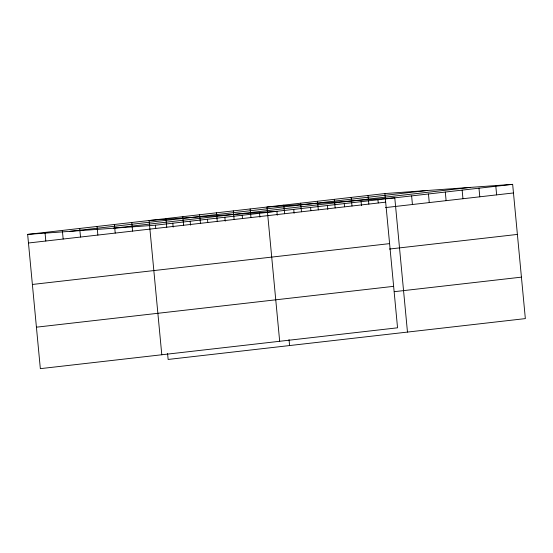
<?xml version="1.0" encoding="UTF-8"?>
<svg xmlns="http://www.w3.org/2000/svg" width="553" height="553" viewBox="0 0 553 553"><rect width="100%" height="100%" fill="white"/><g stroke="black" fill="none" stroke-linecap="round" stroke-linejoin="round"><path stroke-width="0.83" d="M384.86 193.557L397.552 327.805L40.341 368.651L27.65 234.396L384.86 193.557L512.659 184.349L525.35 318.604L168.14 359.443L167.58 353.526M69.823 231.361L427.034 190.515M113.275 228.23L470.485 187.391M27.65 234.396L155.448 225.195L512.659 184.349M28.466 243.002L385.676 202.156M385.489 207.589L513.474 192.956M32.385 284.463L389.595 243.624M389.409 249.05L517.394 234.417M36.422 327.182L393.632 286.343M394.289 291.68L521.431 277.143M495.82 186.278L496.635 194.884M478.981 188.207L479.79 196.806M462.142 190.128L462.951 198.734M445.296 192.057L446.112 200.656M428.457 193.979L429.273 202.585M411.619 195.907L412.434 204.506M407.471 332.083L394.78 197.829L266.981 207.029L279.673 341.284M377.941 199.757L378.238 202.882M368.022 195.479L368.837 204.085M361.102 201.679L361.468 205.592M351.183 197.407L351.998 206.006M344.256 203.608L344.554 206.739M334.344 199.329L335.159 207.935M327.417 205.529L327.791 209.442M317.505 201.257L318.314 209.857M310.579 207.458L310.876 210.589M300.666 203.179L301.475 211.785M293.74 209.387L294.106 213.292M283.82 205.108L284.636 213.707M277.267 215.221L276.901 211.308L149.103 220.509L161.794 354.763M289.032 339.639L289.592 345.563M259.551 213.292L259.917 217.205M250.143 208.958L250.958 217.564M242.2 215.276L242.491 218.407M233.304 210.88L234.119 219.486M224.85 217.26L225.216 221.172M216.465 212.808L217.274 221.414M207.499 219.244L207.79 222.375M199.626 214.737L200.435 223.336M190.149 221.228L190.515 225.14M182.78 216.658L183.596 225.265M172.799 223.212L173.165 227.124M165.941 218.587L166.757 227.186M155.448 225.195L155.739 228.327M131.752 222.493L132.568 231.099M114.402 224.477L115.218 233.083M97.052 226.46L97.867 235.066M79.701 228.444L80.517 237.05M62.351 230.428L63.166 239.034M45 232.412L45.816 241.018"/></g></svg>
